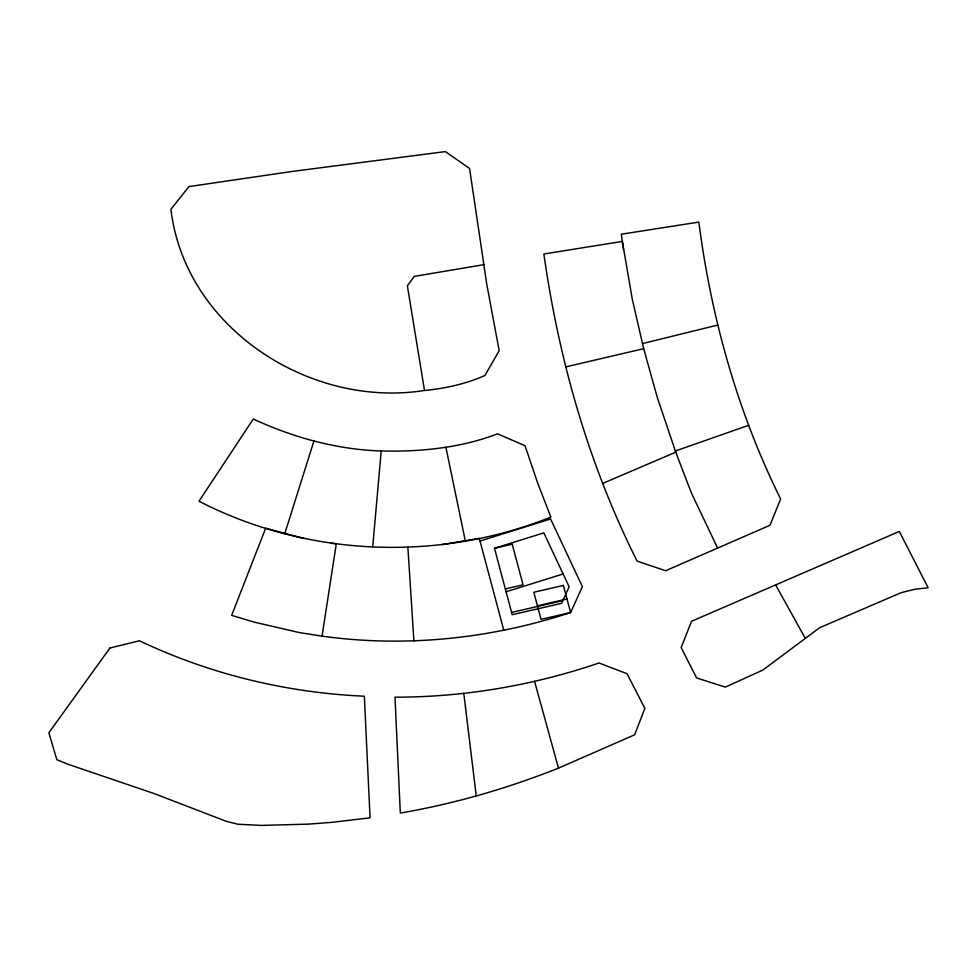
<?xml version="1.0" encoding="UTF-8"?>
<svg xmlns="http://www.w3.org/2000/svg" width="977" height="977" viewBox="0 0 977 977"><rect width="100%" height="100%" fill="white"/><g stroke="black" fill="none" stroke-linecap="round" stroke-linejoin="round"><path stroke-width="1.47" d="M372.713 546.864L381.213 450.983C420.537 451.948 460.594 447.954 497.562 433.849L525.028 445.72L537.826 483.468L550.869 517.077C438.429 562.202 306.802 556.878 198.99 501.213L253.299 419.011C293.381 437.611 336.918 449.591 381.213 450.983M303.762 538.449L265.671 528.191L231.659 615.376L254.191 622.129L299.17 632.534L322.044 636.149L336.296 543.81L331.166 543.236M284.783 533.686L313.947 440.908M805.317 638.396L819.569 627.747L901.246 592.636L915.376 589.155L928.15 587.8L899.316 531.439L691.533 621.274L681.14 647.592L696.625 677.965L725.349 687.1L762.817 670.088L805.317 638.396L775.64 584.942M602.528 483.493L675.754 452.168L657.289 397.431L643.684 348.691L632.339 299.475L622.337 241.417L543.859 253.996C558.966 360.244 588.813 465.076 637.126 561.128L665.606 570.727L769.974 525.272L780.635 499.003C737.647 412.355 711.244 317.891 698.848 222.097L621.311 234.224L623.558 249.77M558.478 768.142C507.478 788.402 454.439 803.79 400.326 813.059L394.989 697.187C464.258 697.224 533.491 685.365 599.023 662.992L627.051 673.739L644.857 708.398L634.61 734.802L558.478 768.142L534.541 681.238M748.736 425.276L675.302 451.008L691.398 492.994L717.619 548.073M480.012 541.038L550.588 518.982L582.39 586.676L570.605 612.518C490.772 638.86 405.394 647.702 322.044 636.149M494.496 548.28L543.823 532.868L569.164 586.823L561.641 603.31L512.204 614.728L494.496 548.28L512.229 544.189L523.061 584.832L505.329 588.923M506.086 591.781L563.118 573.963M642.536 343.55L717.765 325.06M566.037 366.839L643.684 348.691M537.435 605.813L567.002 598.986M511.594 612.445L562.886 600.599M483.896 264.657L414.297 276.393L407.372 285.76L424.494 390.47C445.256 388.516 465.785 383.949 484.91 375.498L499.174 350.682L486.802 284.417L469.546 168.447L445.378 151.594L291.317 171.573L188.927 186.595L170.926 209.249C184.885 327.808 309.843 408.642 424.494 390.47M442.019 544.58L479.304 538.376L503.839 630.446M445.927 447.319L465.333 541.124M463.782 693.304L476.239 795.901M407.873 547.096L413.894 640.912M109.937 648.007L48.85 732.799L56.849 759.715L67.828 764.197L153.401 793.312L226.2 821.266L237.9 824.246L261.409 825.406L308.598 824.112L332.131 822.329L370.063 817.822L364.348 696.222C286.566 692.742 209.811 674.228 139.455 640.778L109.937 648.007M563.387 585.431L533.821 592.27L541.038 619.357L570.605 612.53L563.387 585.431"/></g></svg>
